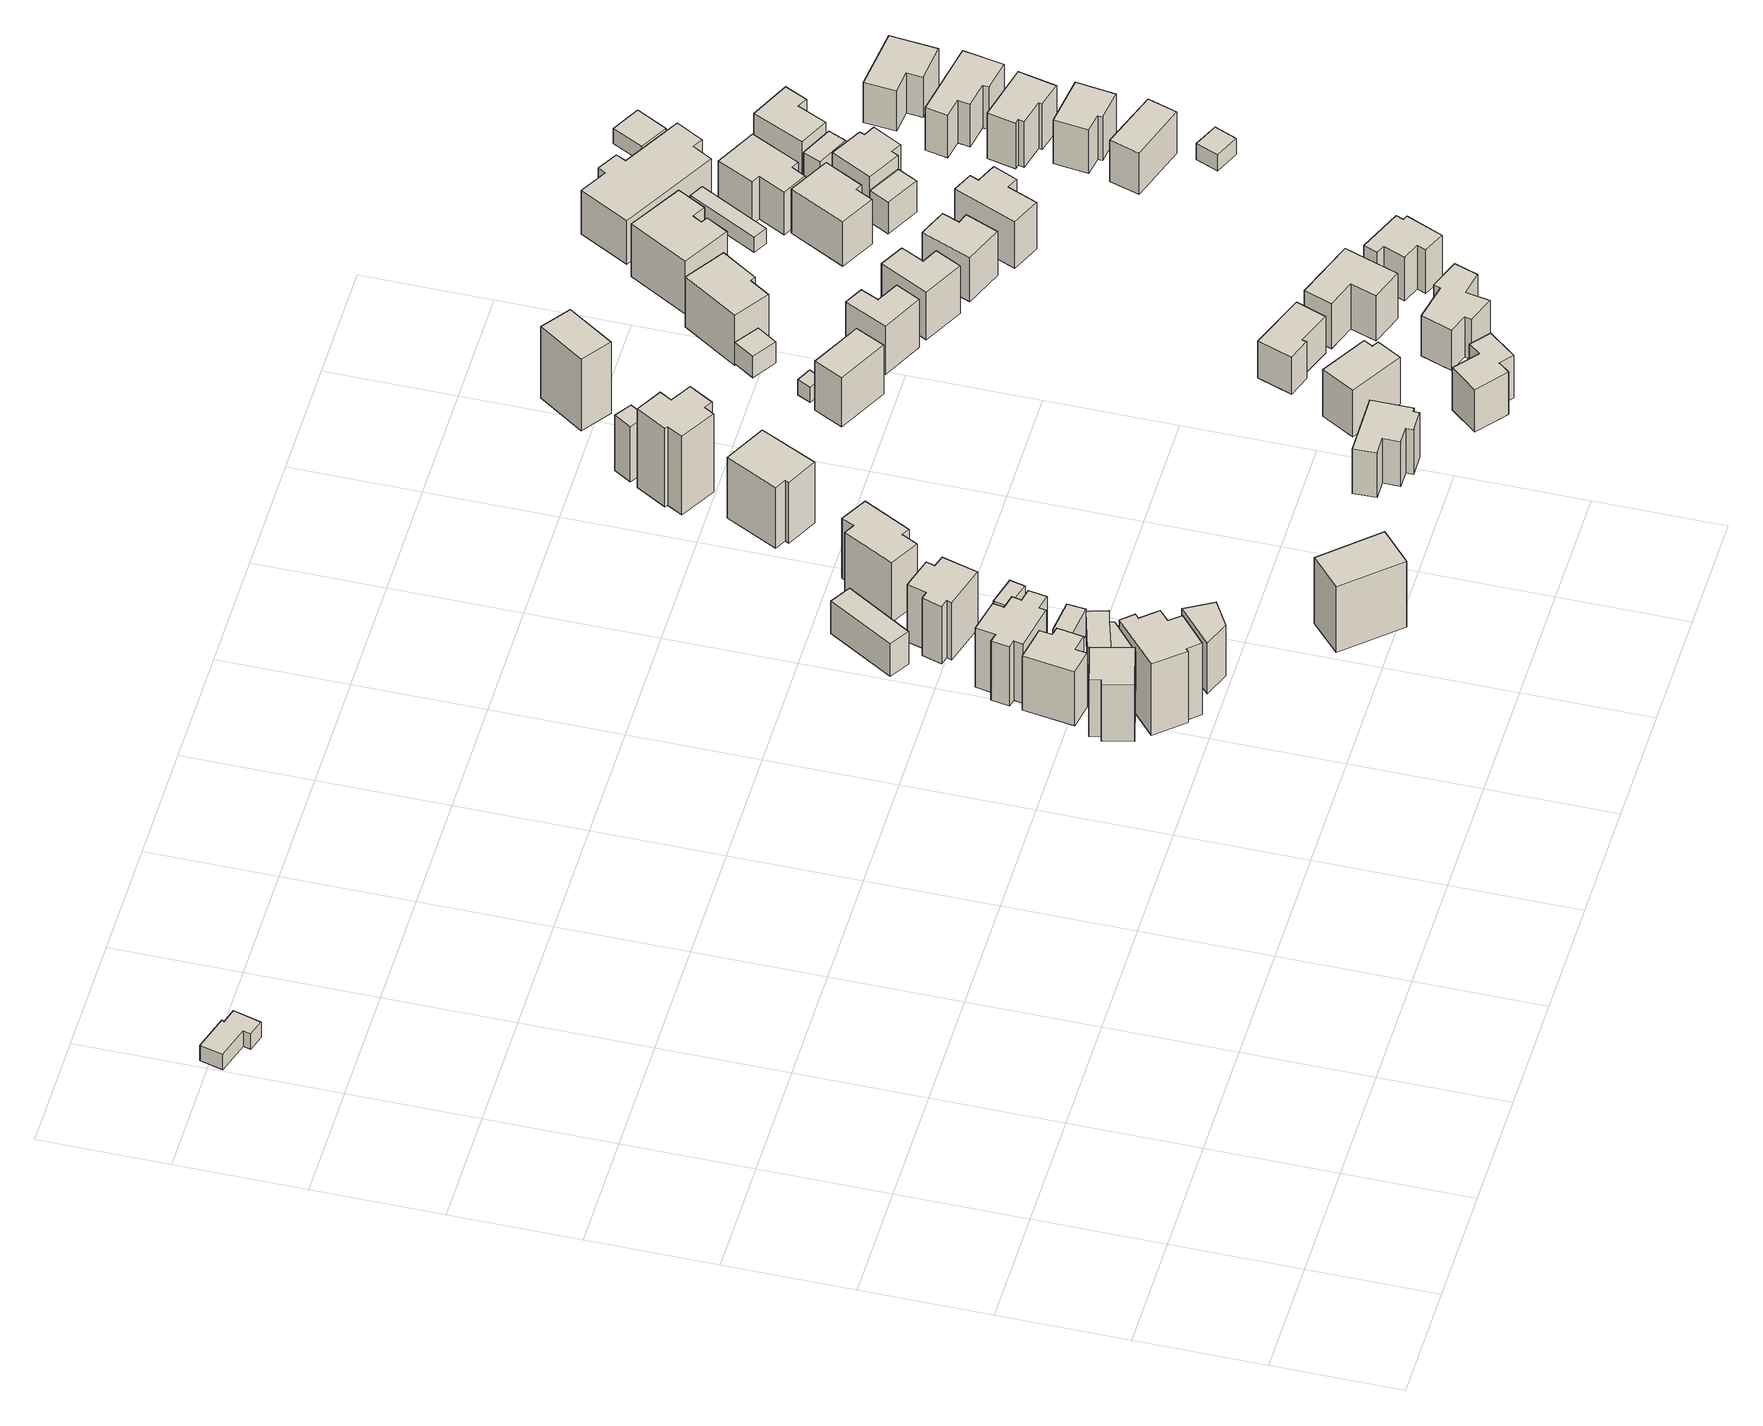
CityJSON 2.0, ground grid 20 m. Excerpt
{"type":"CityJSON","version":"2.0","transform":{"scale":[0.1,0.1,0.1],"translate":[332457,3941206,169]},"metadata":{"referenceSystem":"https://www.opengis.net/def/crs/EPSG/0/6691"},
"CityObjects":{
"building1":{"type":"Building","attributes":{"BuildingIDAttribute.prefecture":"14","BuildingIDAttribute.city":"14151","BuildingDetailAttribute.surveyYear":2015,"BuildingLandSlideRiskAttribute.description":"1","BuildingLandSlideRiskAttribute.areaType":"1"},"geometry":[{"type":"Solid","lod":"1","boundaries":[[[[0,1,2,3,4,5,6,7]],[[6,8,9,7]],[[5,10,8,6]],[[4,11,10,5]],[[3,12,11,4]],[[2,13,12,3]],[[1,14,13,2]],[[0,15,14,1]],[[7,9,15,0]],[[8,10,11,12,13,14,15,9]]]]}]},
"building2":{"type":"Building","attributes":{"usage":"411","measuredHeight":11.7,"storeysAboveGround":2,"BuildingIDAttribute.prefecture":"14","BuildingIDAttribute.city":"14151","BuildingDetailAttribute.totalFloorArea":60.72,"BuildingDetailAttribute.buildingFootprintArea":30.36,"BuildingDetailAttribute.buildingStructureType":"601","BuildingDetailAttribute.buildingStructureOrgType":"1","BuildingDetailAttribute.orgUsage":"10","BuildingDetailAttribute.surveyYear":2015,"BuildingLandSlideRiskAttribute.description":"1","BuildingLandSlideRiskAttribute.areaType":"1"},"geometry":[{"type":"Solid","lod":"1","boundaries":[[[[16,17,18,19,20,21]],[[20,22,23,21]],[[19,24,22,20]],[[18,25,24,19]],[[17,26,25,18]],[[16,27,26,17]],[[21,23,27,16]],[[22,24,25,26,27,23]]]]}]},
"building3":{"type":"Building","attributes":{"measuredHeight":11,"BuildingIDAttribute.prefecture":"14","BuildingIDAttribute.city":"14151","BuildingDetailAttribute.surveyYear":2015,"BuildingLandSlideRiskAttribute.description":"1","BuildingLandSlideRiskAttribute.areaType":"1"},"geometry":[{"type":"Solid","lod":"1","boundaries":[[[[28,29,30,31,32,33,34,35]],[[34,36,37,35]],[[33,38,36,34]],[[32,39,38,33]],[[31,40,39,32]],[[30,41,40,31]],[[29,42,41,30]],[[28,43,42,29]],[[35,37,43,28]],[[36,38,39,40,41,42,43,37]]]]}]},
"building4":{"type":"Building","attributes":{"measuredHeight":14.8,"BuildingIDAttribute.prefecture":"14","BuildingIDAttribute.city":"14151","BuildingDetailAttribute.surveyYear":2015,"BuildingLandSlideRiskAttribute.description":"1","BuildingLandSlideRiskAttribute.areaType":"1"},"geometry":[{"type":"Solid","lod":"1","boundaries":[[[[44,45,46,47,48,49,50,51,52,53]],[[52,54,55,53]],[[51,56,54,52]],[[50,57,56,51]],[[49,58,57,50]],[[48,59,58,49]],[[47,60,59,48]],[[46,61,60,47]],[[45,62,61,46]],[[44,63,62,45]],[[53,55,63,44]],[[54,56,57,58,59,60,61,62,63,55]]]]}]},
"building5":{"type":"Building","attributes":{"measuredHeight":7.9,"BuildingIDAttribute.prefecture":"14","BuildingIDAttribute.city":"14151","BuildingDetailAttribute.surveyYear":2015,"BuildingLandSlideRiskAttribute.description":"1","BuildingLandSlideRiskAttribute.areaType":"1"},"geometry":[{"type":"Solid","lod":"1","boundaries":[[[[64,65,66,67]],[[66,68,69,67]],[[65,70,68,66]],[[64,71,70,65]],[[67,69,71,64]],[[68,70,71,69]]]]}]},
"building6":{"type":"Building","attributes":{"usage":"411","measuredHeight":5.9,"storeysAboveGround":2,"BuildingIDAttribute.prefecture":"14","BuildingIDAttribute.city":"14151","BuildingDetailAttribute.totalFloorArea":80.52,"BuildingDetailAttribute.buildingFootprintArea":40.26,"BuildingDetailAttribute.buildingStructureType":"601","BuildingDetailAttribute.buildingStructureOrgType":"1","BuildingDetailAttribute.orgUsage":"10","BuildingDetailAttribute.surveyYear":2015,"BuildingLandSlideRiskAttribute.description":"1","BuildingLandSlideRiskAttribute.areaType":"1"},"geometry":[{"type":"Solid","lod":"1","boundaries":[[[[72,73,74,75,76,77,78]],[[77,79,80,78]],[[76,81,79,77]],[[75,82,81,76]],[[74,83,82,75]],[[73,84,83,74]],[[72,85,84,73]],[[78,80,85,72]],[[79,81,82,83,84,85,80]]]]}]},
"building7":{"type":"Building","attributes":{"measuredHeight":10.3,"BuildingIDAttribute.prefecture":"14","BuildingIDAttribute.city":"14151","BuildingDetailAttribute.surveyYear":2015,"BuildingLandSlideRiskAttribute.description":"1","BuildingLandSlideRiskAttribute.areaType":"1"},"geometry":[{"type":"Solid","lod":"1","boundaries":[[[[86,87,88,89]],[[88,90,91,89]],[[87,92,90,88]],[[86,93,92,87]],[[89,91,93,86]],[[90,92,93,91]]]]}]},
"building8":{"type":"Building","attributes":{"usage":"411","measuredHeight":13,"storeysAboveGround":2,"BuildingIDAttribute.prefecture":"14","BuildingIDAttribute.city":"14151","BuildingDetailAttribute.totalFloorArea":90.93,"BuildingDetailAttribute.buildingFootprintArea":45.46,"BuildingDetailAttribute.buildingStructureType":"601","BuildingDetailAttribute.buildingStructureOrgType":"1","BuildingDetailAttribute.orgUsage":"10","BuildingDetailAttribute.surveyYear":2015,"BuildingLandSlideRiskAttribute.description":"1","BuildingLandSlideRiskAttribute.areaType":"1"},"geometry":[{"type":"Solid","lod":"1","boundaries":[[[[94,95,96,97,98,99,100,101,102,103,104,105,106,107]],[[106,108,109,107]],[[105,110,108,106]],[[104,111,110,105]],[[103,112,111,104]],[[102,113,112,103]],[[101,114,113,102]],[[100,115,114,101]],[[99,116,115,100]],[[98,117,116,99]],[[97,118,117,98]],[[96,119,118,97]],[[95,120,119,96]],[[94,121,120,95]],[[107,109,121,94]],[[108,110,111,112,113,114,115,116,117,118,119,120,121,109]]]]}]},
"building9":{"type":"Building","attributes":{"measuredHeight":5.5,"BuildingIDAttribute.prefecture":"14","BuildingIDAttribute.city":"14151","BuildingDetailAttribute.surveyYear":2015},"geometry":[{"type":"Solid","lod":"1","boundaries":[[[[122,123,124,125]],[[124,126,127,125]],[[123,128,126,124]],[[122,129,128,123]],[[125,127,129,122]],[[126,128,129,127]]]]}]},
"building10":{"type":"Building","attributes":{"measuredHeight":8.1,"BuildingIDAttribute.prefecture":"14","BuildingIDAttribute.city":"14151","BuildingDetailAttribute.surveyYear":2015},"geometry":[{"type":"Solid","lod":"1","boundaries":[[[[130,131,132,133]],[[132,134,135,133]],[[131,136,134,132]],[[130,137,136,131]],[[133,135,137,130]],[[134,136,137,135]]]]}]},
"building11":{"type":"Building","attributes":{"measuredHeight":7.4,"BuildingIDAttribute.prefecture":"14","BuildingIDAttribute.city":"14151","BuildingDetailAttribute.surveyYear":2015,"BuildingLandSlideRiskAttribute.description":"1","BuildingLandSlideRiskAttribute.areaType":"1"},"geometry":[{"type":"Solid","lod":"1","boundaries":[[[[138,139,140,141]],[[140,142,143,141]],[[139,144,142,140]],[[138,145,144,139]],[[141,143,145,138]],[[142,144,145,143]]]]}]},
"building12":{"type":"Building","attributes":{"usage":"413","measuredHeight":13.9,"storeysAboveGround":2,"BuildingIDAttribute.prefecture":"14","BuildingIDAttribute.city":"14151","BuildingDetailAttribute.totalFloorArea":123.87,"BuildingDetailAttribute.buildingFootprintArea":61.93,"BuildingDetailAttribute.buildingStructureType":"601","BuildingDetailAttribute.buildingStructureOrgType":"1","BuildingDetailAttribute.orgUsage":"30","BuildingDetailAttribute.surveyYear":2015,"BuildingLandSlideRiskAttribute.description":"1","BuildingLandSlideRiskAttribute.areaType":"1"},"geometry":[{"type":"Solid","lod":"1","boundaries":[[[[146,147,148,149]],[[148,150,151,149]],[[147,152,150,148]],[[146,153,152,147]],[[149,151,153,146]],[[150,152,153,151]]]]}]},
"building13":{"type":"Building","attributes":{"usage":"411","measuredHeight":11.5,"storeysAboveGround":2,"BuildingIDAttribute.prefecture":"14","BuildingIDAttribute.city":"14151","BuildingDetailAttribute.totalFloorArea":93.15,"BuildingDetailAttribute.buildingFootprintArea":46.57,"BuildingDetailAttribute.buildingStructureType":"601","BuildingDetailAttribute.buildingStructureOrgType":"1","BuildingDetailAttribute.orgUsage":"10","BuildingDetailAttribute.surveyYear":2015,"BuildingLandSlideRiskAttribute.description":"1","BuildingLandSlideRiskAttribute.areaType":"1"},"geometry":[{"type":"Solid","lod":"1","boundaries":[[[[154,155,156,157,158,159,160,161,162,163]],[[162,164,165,163]],[[161,166,164,162]],[[160,167,166,161]],[[159,168,167,160]],[[158,169,168,159]],[[157,170,169,158]],[[156,171,170,157]],[[155,172,171,156]],[[154,173,172,155]],[[163,165,173,154]],[[164,166,167,168,169,170,171,172,173,165]]]]}]},
"building14":{"type":"Building","attributes":{"usage":"411","measuredHeight":12.5,"storeysAboveGround":2,"BuildingIDAttribute.prefecture":"14","BuildingIDAttribute.city":"14151","BuildingDetailAttribute.totalFloorArea":107.83,"BuildingDetailAttribute.buildingFootprintArea":53.91,"BuildingDetailAttribute.buildingStructureType":"601","BuildingDetailAttribute.buildingStructureOrgType":"1","BuildingDetailAttribute.orgUsage":"10","BuildingDetailAttribute.surveyYear":2015},"geometry":[{"type":"Solid","lod":"1","boundaries":[[[[174,175,176,177,178,179,180,181]],[[180,182,183,181]],[[179,184,182,180]],[[178,185,184,179]],[[177,186,185,178]],[[176,187,186,177]],[[175,188,187,176]],[[174,189,188,175]],[[181,183,189,174]],[[182,184,185,186,187,188,189,183]]]]}]},
"building15":{"type":"Building","attributes":{"usage":"413","measuredHeight":9.4,"storeysAboveGround":2,"BuildingIDAttribute.prefecture":"14","BuildingIDAttribute.city":"14151","BuildingDetailAttribute.totalFloorArea":62.92,"BuildingDetailAttribute.buildingFootprintArea":31.46,"BuildingDetailAttribute.buildingStructureType":"601","BuildingDetailAttribute.buildingStructureOrgType":"1","BuildingDetailAttribute.orgUsage":"30","BuildingDetailAttribute.surveyYear":2015,"BuildingLandSlideRiskAttribute.description":"1","BuildingLandSlideRiskAttribute.areaType":"1"},"geometry":[{"type":"Solid","lod":"1","boundaries":[[[[190,191,192,193,194,195,196,197,198,199]],[[198,200,201,199]],[[197,202,200,198]],[[196,203,202,197]],[[195,204,203,196]],[[194,205,204,195]],[[193,206,205,194]],[[192,207,206,193]],[[191,208,207,192]],[[190,209,208,191]],[[199,201,209,190]],[[200,202,203,204,205,206,207,208,209,201]]]]}]},
"building16":{"type":"Building","attributes":{"usage":"411","measuredHeight":12.9,"storeysAboveGround":2,"BuildingIDAttribute.prefecture":"14","BuildingIDAttribute.city":"14151","BuildingDetailAttribute.totalFloorArea":119.03,"BuildingDetailAttribute.buildingFootprintArea":59.51,"BuildingDetailAttribute.buildingStructureType":"601","BuildingDetailAttribute.buildingStructureOrgType":"1","BuildingDetailAttribute.orgUsage":"10","BuildingDetailAttribute.surveyYear":2015,"BuildingLandSlideRiskAttribute.description":"1","BuildingLandSlideRiskAttribute.areaType":"1"},"geometry":[{"type":"Solid","lod":"1","boundaries":[[[[210,211,212,213,214,215]],[[214,216,217,215]],[[213,218,216,214]],[[212,219,218,213]],[[211,220,219,212]],[[210,221,220,211]],[[215,217,221,210]],[[216,218,219,220,221,217]]]]}]},
"building17":{"type":"Building","attributes":{"usage":"411","measuredHeight":10,"storeysAboveGround":2,"BuildingIDAttribute.prefecture":"14","BuildingIDAttribute.city":"14151","BuildingDetailAttribute.totalFloorArea":68.79,"BuildingDetailAttribute.buildingFootprintArea":34.39,"BuildingDetailAttribute.buildingStructureType":"601","BuildingDetailAttribute.buildingStructureOrgType":"1","BuildingDetailAttribute.orgUsage":"10","BuildingDetailAttribute.surveyYear":2015},"geometry":[{"type":"Solid","lod":"1","boundaries":[[[[222,223,224,225,226,227]],[[226,228,229,227]],[[225,230,228,226]],[[224,231,230,225]],[[223,232,231,224]],[[222,233,232,223]],[[227,229,233,222]],[[228,230,231,232,233,229]]]]}]},
"building18":{"type":"Building","attributes":{"usage":"411","measuredHeight":16.3,"storeysAboveGround":2,"BuildingIDAttribute.prefecture":"14","BuildingIDAttribute.city":"14151","BuildingDetailAttribute.totalFloorArea":96.22,"BuildingDetailAttribute.buildingFootprintArea":48.11,"BuildingDetailAttribute.buildingStructureType":"601","BuildingDetailAttribute.buildingStructureOrgType":"1","BuildingDetailAttribute.orgUsage":"10","BuildingDetailAttribute.surveyYear":2015,"BuildingLandSlideRiskAttribute.description":"1","BuildingLandSlideRiskAttribute.areaType":"1"},"geometry":[{"type":"Solid","lod":"1","boundaries":[[[[234,235,236,237,238,239,240,241,242,243]],[[242,244,245,243]],[[241,246,244,242]],[[240,247,246,241]],[[239,248,247,240]],[[238,249,248,239]],[[237,250,249,238]],[[236,251,250,237]],[[235,252,251,236]],[[234,253,252,235]],[[243,245,253,234]],[[244,246,247,248,249,250,251,252,253,245]]]]}]},
"building19":{"type":"Building","attributes":{"usage":"411","measuredHeight":8.8,"storeysAboveGround":2,"BuildingIDAttribute.prefecture":"14","BuildingIDAttribute.city":"14151","BuildingDetailAttribute.totalFloorArea":81.49,"BuildingDetailAttribute.buildingFootprintArea":40.74,"BuildingDetailAttribute.buildingStructureType":"601","BuildingDetailAttribute.buildingStructureOrgType":"1","BuildingDetailAttribute.orgUsage":"10","BuildingDetailAttribute.surveyYear":2015,"BuildingLandSlideRiskAttribute.description":"1","BuildingLandSlideRiskAttribute.areaType":"1"},"geometry":[{"type":"Solid","lod":"1","boundaries":[[[[254,255,256,257,258,259,260,261]],[[260,262,263,261]],[[259,264,262,260]],[[258,265,264,259]],[[257,266,265,258]],[[256,267,266,257]],[[255,268,267,256]],[[254,269,268,255]],[[261,263,269,254]],[[262,264,265,266,267,268,269,263]]]]}]},
"building20":{"type":"Building","attributes":{"measuredHeight":11.2,"BuildingIDAttribute.prefecture":"14","BuildingIDAttribute.city":"14151","BuildingDetailAttribute.surveyYear":2015,"BuildingLandSlideRiskAttribute.description":"1","BuildingLandSlideRiskAttribute.areaType":"1"},"geometry":[{"type":"Solid","lod":"1","boundaries":[[[[270,271,272,273]],[[272,274,275,273]],[[271,276,274,272]],[[270,277,276,271]],[[273,275,277,270]],[[274,276,277,275]]]]}]},
"building21":{"type":"Building","attributes":{"usage":"411","measuredHeight":7.8,"storeysAboveGround":2,"BuildingIDAttribute.prefecture":"14","BuildingIDAttribute.city":"14151","BuildingDetailAttribute.totalFloorArea":83.28,"BuildingDetailAttribute.buildingFootprintArea":41.64,"BuildingDetailAttribute.buildingStructureType":"601","BuildingDetailAttribute.buildingStructureOrgType":"1","BuildingDetailAttribute.orgUsage":"10","BuildingDetailAttribute.surveyYear":2015},"geometry":[{"type":"Solid","lod":"1","boundaries":[[[[278,279,280,281,282,283]],[[282,284,285,283]],[[281,286,284,282]],[[280,287,286,281]],[[279,288,287,280]],[[278,289,288,279]],[[283,285,289,278]],[[284,286,287,288,289,285]]]]}]},
"building22":{"type":"Building","attributes":{"usage":"411","measuredHeight":10.3,"storeysAboveGround":2,"BuildingIDAttribute.prefecture":"14","BuildingIDAttribute.city":"14151","BuildingDetailAttribute.totalFloorArea":74.36,"BuildingDetailAttribute.buildingFootprintArea":37.18,"BuildingDetailAttribute.buildingStructureType":"601","BuildingDetailAttribute.buildingStructureOrgType":"1","BuildingDetailAttribute.orgUsage":"10","BuildingDetailAttribute.surveyYear":2015},"geometry":[{"type":"Solid","lod":"1","boundaries":[[[[290,291,292,293]],[[292,294,295,293]],[[291,296,294,292]],[[290,297,296,291]],[[293,295,297,290]],[[294,296,297,295]]]]}]},
"building23":{"type":"Building","attributes":{"BuildingIDAttribute.prefecture":"14","BuildingIDAttribute.city":"14151","BuildingDetailAttribute.surveyYear":2015},"geometry":[{"type":"Solid","lod":"1","boundaries":[[[[298,299,300,301]],[[300,302,303,301]],[[299,304,302,300]],[[298,305,304,299]],[[301,303,305,298]],[[302,304,305,303]]]]}]},
"building24":{"type":"Building","attributes":{"usage":"411","measuredHeight":8.7,"storeysAboveGround":2,"BuildingIDAttribute.prefecture":"14","BuildingIDAttribute.city":"14151","BuildingDetailAttribute.totalFloorArea":108.51,"BuildingDetailAttribute.buildingFootprintArea":54.26,"BuildingDetailAttribute.buildingStructureType":"601","BuildingDetailAttribute.buildingStructureOrgType":"1","BuildingDetailAttribute.orgUsage":"10","BuildingDetailAttribute.surveyYear":2015},"geometry":[{"type":"Solid","lod":"1","boundaries":[[[[306,307,308,309,310,311,312,313,314,315]],[[314,316,317,315]],[[313,318,316,314]],[[312,319,318,313]],[[311,320,319,312]],[[310,321,320,311]],[[309,322,321,310]],[[308,323,322,309]],[[307,324,323,308]],[[306,325,324,307]],[[315,317,325,306]],[[316,318,319,320,321,322,323,324,325,317]]]]}]},
"building25":{"type":"Building","attributes":{"usage":"411","measuredHeight":9.4,"storeysAboveGround":2,"BuildingIDAttribute.prefecture":"14","BuildingIDAttribute.city":"14151","BuildingDetailAttribute.totalFloorArea":119.09,"BuildingDetailAttribute.buildingFootprintArea":59.55,"BuildingDetailAttribute.buildingStructureType":"601","BuildingDetailAttribute.buildingStructureOrgType":"1","BuildingDetailAttribute.orgUsage":"10","BuildingDetailAttribute.surveyYear":2015},"geometry":[{"type":"Solid","lod":"1","boundaries":[[[[326,327,328,329,330,331]],[[330,332,333,331]],[[329,334,332,330]],[[328,335,334,329]],[[327,336,335,328]],[[326,337,336,327]],[[331,333,337,326]],[[332,334,335,336,337,333]]]]}]},
"building26":{"type":"Building","attributes":{"usage":"411","measuredHeight":9.9,"storeysAboveGround":2,"BuildingIDAttribute.prefecture":"14","BuildingIDAttribute.city":"14151","BuildingDetailAttribute.totalFloorArea":68.63,"BuildingDetailAttribute.buildingFootprintArea":34.31,"BuildingDetailAttribute.buildingStructureType":"601","BuildingDetailAttribute.buildingStructureOrgType":"1","BuildingDetailAttribute.orgUsage":"10","BuildingDetailAttribute.surveyYear":2015},"geometry":[{"type":"Solid","lod":"1","boundaries":[[[[338,339,340,341,342,343]],[[342,344,345,343]],[[341,346,344,342]],[[340,347,346,341]],[[339,348,347,340]],[[338,349,348,339]],[[343,345,349,338]],[[344,346,347,348,349,345]]]]}]},
"building27":{"type":"Building","attributes":{"measuredHeight":8.8,"BuildingIDAttribute.prefecture":"14","BuildingIDAttribute.city":"14151","BuildingDetailAttribute.surveyYear":2015},"geometry":[{"type":"Solid","lod":"1","boundaries":[[[[350,351,352,353]],[[352,354,355,353]],[[351,356,354,352]],[[350,357,356,351]],[[353,355,357,350]],[[354,356,357,355]]]]}]},
"building28":{"type":"Building","attributes":{"usage":"411","measuredHeight":14.7,"storeysAboveGround":2,"BuildingIDAttribute.prefecture":"14","BuildingIDAttribute.city":"14151","BuildingDetailAttribute.totalFloorArea":78.57,"BuildingDetailAttribute.buildingFootprintArea":39.28,"BuildingDetailAttribute.buildingStructureType":"601","BuildingDetailAttribute.buildingStructureOrgType":"1","BuildingDetailAttribute.orgUsage":"10","BuildingDetailAttribute.surveyYear":2015,"BuildingLandSlideRiskAttribute.description":"1","BuildingLandSlideRiskAttribute.areaType":"1"},"geometry":[{"type":"Solid","lod":"1","boundaries":[[[[358,359,360,361]],[[360,362,363,361]],[[359,364,362,360]],[[358,365,364,359]],[[361,363,365,358]],[[362,364,365,363]]]]}]},
"building29":{"type":"Building","attributes":{"usage":"411","measuredHeight":9.8,"storeysAboveGround":2,"BuildingIDAttribute.prefecture":"14","BuildingIDAttribute.city":"14151","BuildingDetailAttribute.totalFloorArea":82.46,"BuildingDetailAttribute.buildingFootprintArea":41.23,"BuildingDetailAttribute.buildingStructureType":"601","BuildingDetailAttribute.buildingStructureOrgType":"1","BuildingDetailAttribute.orgUsage":"10","BuildingDetailAttribute.surveyYear":2015},"geometry":[{"type":"Solid","lod":"1","boundaries":[[[[366,367,368,369,370,371]],[[370,372,373,371]],[[369,374,372,370]],[[368,375,374,369]],[[367,376,375,368]],[[366,377,376,367]],[[371,373,377,366]],[[372,374,375,376,377,373]]]]}]},
"building30":{"type":"Building","attributes":{"usage":"411","measuredHeight":9.3,"storeysAboveGround":2,"BuildingIDAttribute.prefecture":"14","BuildingIDAttribute.city":"14151","BuildingDetailAttribute.totalFloorArea":81.74,"BuildingDetailAttribute.buildingFootprintArea":40.87,"BuildingDetailAttribute.buildingStructureType":"601","BuildingDetailAttribute.buildingStructureOrgType":"1","BuildingDetailAttribute.orgUsage":"10","BuildingDetailAttribute.surveyYear":2015},"geometry":[{"type":"Solid","lod":"1","boundaries":[[[[378,379,380,381,382,383,384,385,386,387]],[[386,388,389,387]],[[385,390,388,386]],[[384,391,390,385]],[[383,392,391,384]],[[382,393,392,383]],[[381,394,393,382]],[[380,395,394,381]],[[379,396,395,380]],[[378,397,396,379]],[[387,389,397,378]],[[388,390,391,392,393,394,395,396,397,389]]]]}]},
"building31":{"type":"Building","attributes":{"usage":"411","measuredHeight":10.6,"storeysAboveGround":2,"BuildingIDAttribute.prefecture":"14","BuildingIDAttribute.city":"14151","BuildingDetailAttribute.totalFloorArea":83.86,"BuildingDetailAttribute.buildingFootprintArea":41.93,"BuildingDetailAttribute.buildingStructureType":"601","BuildingDetailAttribute.buildingStructureOrgType":"1","BuildingDetailAttribute.orgUsage":"10","BuildingDetailAttribute.surveyYear":2015},"geometry":[{"type":"Solid","lod":"1","boundaries":[[[[398,399,400,401,402,403]],[[402,404,405,403]],[[401,406,404,402]],[[400,407,406,401]],[[399,408,407,400]],[[398,409,408,399]],[[403,405,409,398]],[[404,406,407,408,409,405]]]]}]},
"building32":{"type":"Building","attributes":{"usage":"411","measuredHeight":9.2,"storeysAboveGround":2,"BuildingIDAttribute.prefecture":"14","BuildingIDAttribute.city":"14151","BuildingDetailAttribute.totalFloorArea":83.23,"BuildingDetailAttribute.buildingFootprintArea":41.61,"BuildingDetailAttribute.buildingStructureType":"601","BuildingDetailAttribute.buildingStructureOrgType":"1","BuildingDetailAttribute.orgUsage":"10","BuildingDetailAttribute.surveyYear":2015},"geometry":[{"type":"Solid","lod":"1","boundaries":[[[[410,411,412,413,414,415]],[[414,416,417,415]],[[413,418,416,414]],[[412,419,418,413]],[[411,420,419,412]],[[410,421,420,411]],[[415,417,421,410]],[[416,418,419,420,421,417]]]]}]},
"building33":{"type":"Building","attributes":{"usage":"411","measuredHeight":11.3,"storeysAboveGround":2,"BuildingIDAttribute.prefecture":"14","BuildingIDAttribute.city":"14151","BuildingDetailAttribute.totalFloorArea":119.96,"BuildingDetailAttribute.buildingFootprintArea":59.98,"BuildingDetailAttribute.buildingStructureType":"601","BuildingDetailAttribute.buildingStructureOrgType":"1","BuildingDetailAttribute.orgUsage":"10","BuildingDetailAttribute.surveyYear":2015},"geometry":[{"type":"Solid","lod":"1","boundaries":[[[[422,423,424,425,426,427,428,429]],[[428,430,431,429]],[[427,432,430,428]],[[426,433,432,427]],[[425,434,433,426]],[[424,435,434,425]],[[423,436,435,424]],[[422,437,436,423]],[[429,431,437,422]],[[430,432,433,434,435,436,437,431]]]]}]},
"building34":{"type":"Building","attributes":{"usage":"411","measuredHeight":10,"storeysAboveGround":2,"BuildingIDAttribute.prefecture":"14","BuildingIDAttribute.city":"14151","BuildingDetailAttribute.totalFloorArea":98.3,"BuildingDetailAttribute.buildingFootprintArea":49.15,"BuildingDetailAttribute.buildingStructureType":"601","BuildingDetailAttribute.buildingStructureOrgType":"1","BuildingDetailAttribute.orgUsage":"10","BuildingDetailAttribute.surveyYear":2015},"geometry":[{"type":"Solid","lod":"1","boundaries":[[[[438,439,440,441,442,443,444,445]],[[444,446,447,445]],[[443,448,446,444]],[[442,449,448,443]],[[441,450,449,442]],[[440,451,450,441]],[[439,452,451,440]],[[438,453,452,439]],[[445,447,453,438]],[[446,448,449,450,451,452,453,447]]]]}]},
"building35":{"type":"Building","attributes":{"usage":"411","measuredHeight":10.2,"storeysAboveGround":2,"BuildingIDAttribute.prefecture":"14","BuildingIDAttribute.city":"14151","BuildingDetailAttribute.totalFloorArea":79.68,"BuildingDetailAttribute.buildingFootprintArea":39.84,"BuildingDetailAttribute.buildingStructureType":"601","BuildingDetailAttribute.buildingStructureOrgType":"1","BuildingDetailAttribute.orgUsage":"10","BuildingDetailAttribute.surveyYear":2015},"geometry":[{"type":"Solid","lod":"1","boundaries":[[[[454,455,456,457,458,459]],[[458,460,461,459]],[[457,462,460,458]],[[456,463,462,457]],[[455,464,463,456]],[[454,465,464,455]],[[459,461,465,454]],[[460,462,463,464,465,461]]]]}]},
"building36":{"type":"Building","attributes":{"measuredHeight":8.8,"BuildingIDAttribute.prefecture":"14","BuildingIDAttribute.city":"14151","BuildingDetailAttribute.surveyYear":2015},"geometry":[{"type":"Solid","lod":"1","boundaries":[[[[466,467,468,469]],[[468,470,471,469]],[[467,472,470,468]],[[466,473,472,467]],[[469,471,473,466]],[[470,472,473,471]]]]}]},
"building37":{"type":"Building","attributes":{"BuildingIDAttribute.prefecture":"14","BuildingIDAttribute.city":"14151","BuildingDetailAttribute.surveyYear":2015},"geometry":[{"type":"Solid","lod":"1","boundaries":[[[[474,475,476,477]],[[476,478,479,477]],[[475,480,478,476]],[[474,481,480,475]],[[477,479,481,474]],[[478,480,481,479]]]]}]},
"building38":{"type":"Building","attributes":{"usage":"411","measuredHeight":9.6,"storeysAboveGround":2,"BuildingIDAttribute.prefecture":"14","BuildingIDAttribute.city":"14151","BuildingDetailAttribute.totalFloorArea":86.13,"BuildingDetailAttribute.buildingFootprintArea":43.06,"BuildingDetailAttribute.buildingStructureType":"601","BuildingDetailAttribute.buildingStructureOrgType":"1","BuildingDetailAttribute.orgUsage":"10","BuildingDetailAttribute.surveyYear":2015},"geometry":[{"type":"Solid","lod":"1","boundaries":[[[[482,483,484,485,486,487,466,469]],[[466,488,489,469]],[[487,490,488,466]],[[486,491,490,487]],[[485,492,491,486]],[[484,493,492,485]],[[483,494,493,484]],[[482,495,494,483]],[[469,489,495,482]],[[488,490,491,492,493,494,495,489]]]]}]},
"building39":{"type":"Building","attributes":{"usage":"411","measuredHeight":9.3,"storeysAboveGround":2,"BuildingIDAttribute.prefecture":"14","BuildingIDAttribute.city":"14151","BuildingDetailAttribute.totalFloorArea":91.56,"BuildingDetailAttribute.buildingFootprintArea":45.78,"BuildingDetailAttribute.buildingStructureType":"601","BuildingDetailAttribute.buildingStructureOrgType":"1","BuildingDetailAttribute.orgUsage":"10","BuildingDetailAttribute.surveyYear":2015},"geometry":[{"type":"Solid","lod":"1","boundaries":[[[[496,497,498,499,500,501,502,503]],[[502,504,505,503]],[[501,506,504,502]],[[500,507,506,501]],[[499,508,507,500]],[[498,509,508,499]],[[497,510,509,498]],[[496,511,510,497]],[[503,505,511,496]],[[504,506,507,508,509,510,511,505]]]]}]},
"building40":{"type":"Building","attributes":{"usage":"411","measuredHeight":8.6,"storeysAboveGround":2,"BuildingIDAttribute.prefecture":"14","BuildingIDAttribute.city":"14151","BuildingDetailAttribute.totalFloorArea":79.61,"BuildingDetailAttribute.buildingFootprintArea":39.81,"BuildingDetailAttribute.buildingStructureType":"601","BuildingDetailAttribute.buildingStructureOrgType":"1","BuildingDetailAttribute.orgUsage":"10","BuildingDetailAttribute.surveyYear":2015},"geometry":[{"type":"Solid","lod":"1","boundaries":[[[[512,513,514,515]],[[514,516,517,515]],[[513,518,516,514]],[[512,519,518,513]],[[515,517,519,512]],[[516,518,519,517]]]]}]},
"building41":{"type":"Building","attributes":{"measuredHeight":3.4,"BuildingIDAttribute.prefecture":"14","BuildingIDAttribute.city":"14151","BuildingDetailAttribute.surveyYear":2015},"geometry":[{"type":"Solid","lod":"1","boundaries":[[[[520,521,522,523]],[[522,524,525,523]],[[521,526,524,522]],[[520,527,526,521]],[[523,525,527,520]],[[524,526,527,525]]]]}]},
"building42":{"type":"Building","attributes":{"usage":"411","measuredHeight":11.4,"storeysAboveGround":2,"BuildingIDAttribute.prefecture":"14","BuildingIDAttribute.city":"14151","BuildingDetailAttribute.totalFloorArea":270,"BuildingDetailAttribute.buildingFootprintArea":135,"BuildingDetailAttribute.buildingStructureType":"601","BuildingDetailAttribute.buildingStructureOrgType":"1","BuildingDetailAttribute.orgUsage":"10","BuildingDetailAttribute.surveyYear":2015},"geometry":[{"type":"Solid","lod":"1","boundaries":[[[[528,529,530,531,532,533,534,535,536,537]],[[536,538,539,537]],[[535,540,538,536]],[[534,541,540,535]],[[533,542,541,534]],[[532,543,542,533]],[[531,544,543,532]],[[530,545,544,531]],[[529,546,545,530]],[[528,547,546,529]],[[537,539,547,528]],[[538,540,541,542,543,544,545,546,547,539]]]]}]},
"building43":{"type":"Building","attributes":{"measuredHeight":7.8,"BuildingIDAttribute.prefecture":"14","BuildingIDAttribute.city":"14151","BuildingDetailAttribute.surveyYear":2015},"geometry":[{"type":"Solid","lod":"1","boundaries":[[[[548,549,550,551]],[[550,552,553,551]],[[549,554,552,550]],[[548,555,554,549]],[[551,553,555,548]],[[552,554,555,553]]]]}]},
"building44":{"type":"Building","attributes":{"usage":"411","measuredHeight":9.2,"storeysAboveGround":2,"BuildingIDAttribute.prefecture":"14","BuildingIDAttribute.city":"14151","BuildingDetailAttribute.totalFloorArea":80.85,"BuildingDetailAttribute.buildingFootprintArea":40.42,"BuildingDetailAttribute.buildingStructureType":"601","BuildingDetailAttribute.buildingStructureOrgType":"1","BuildingDetailAttribute.orgUsage":"10","BuildingDetailAttribute.surveyYear":2015},"geometry":[{"type":"Solid","lod":"1","boundaries":[[[[556,557,558,559,560,561]],[[560,562,563,561]],[[559,564,562,560]],[[558,565,564,559]],[[557,566,565,558]],[[556,567,566,557]],[[561,563,567,556]],[[562,564,565,566,567,563]]]]}]},
"building45":{"type":"Building","attributes":{"usage":"411","measuredHeight":9.8,"storeysAboveGround":2,"BuildingIDAttribute.prefecture":"14","BuildingIDAttribute.city":"14151","BuildingDetailAttribute.totalFloorArea":87.79,"BuildingDetailAttribute.buildingFootprintArea":43.9,"BuildingDetailAttribute.buildingStructureType":"601","BuildingDetailAttribute.buildingStructureOrgType":"1","BuildingDetailAttribute.orgUsage":"10","BuildingDetailAttribute.surveyYear":2015},"geometry":[{"type":"Solid","lod":"1","boundaries":[[[[568,569,570,571,572,573,574,575]],[[574,576,577,575]],[[573,578,576,574]],[[572,579,578,573]],[[571,580,579,572]],[[570,581,580,571]],[[569,582,581,570]],[[568,583,582,569]],[[575,577,583,568]],[[576,578,579,580,581,582,583,577]]]]}]},
"building46":{"type":"Building","attributes":{"usage":"411","measuredHeight":9.7,"storeysAboveGround":2,"BuildingIDAttribute.prefecture":"14","BuildingIDAttribute.city":"14151","BuildingDetailAttribute.totalFloorArea":87.62,"BuildingDetailAttribute.buildingFootprintArea":43.81,"BuildingDetailAttribute.buildingStructureType":"601","BuildingDetailAttribute.buildingStructureOrgType":"1","BuildingDetailAttribute.orgUsage":"10","BuildingDetailAttribute.surveyYear":2015},"geometry":[{"type":"Solid","lod":"1","boundaries":[[[[584,585,586,587,588,589]],[[588,590,591,589]],[[587,592,590,588]],[[586,593,592,587]],[[585,594,593,586]],[[584,595,594,585]],[[589,591,595,584]],[[590,592,593,594,595,591]]]]}]},
"building47":{"type":"Building","attributes":{"usage":"411","measuredHeight":9.3,"storeysAboveGround":2,"BuildingIDAttribute.prefecture":"14","BuildingIDAttribute.city":"14151","BuildingDetailAttribute.totalFloorArea":111.51,"BuildingDetailAttribute.buildingFootprintArea":55.76,"BuildingDetailAttribute.buildingStructureType":"601","BuildingDetailAttribute.buildingStructureOrgType":"1","BuildingDetailAttribute.orgUsage":"10","BuildingDetailAttribute.surveyYear":2015},"geometry":[{"type":"Solid","lod":"1","boundaries":[[[[596,597,598,599,600,601,602,603]],[[602,604,605,603]],[[601,606,604,602]],[[600,607,606,601]],[[599,608,607,600]],[[598,609,608,599]],[[597,610,609,598]],[[596,611,610,597]],[[603,605,611,596]],[[604,606,607,608,609,610,611,605]]]]}]},
"building48":{"type":"Building","attributes":{"BuildingIDAttribute.prefecture":"14","BuildingIDAttribute.city":"14151","BuildingDetailAttribute.surveyYear":2015},"geometry":[{"type":"Solid","lod":"1","boundaries":[[[[612,613,614,615]],[[614,616,617,615]],[[613,618,616,614]],[[612,619,618,613]],[[615,617,619,612]],[[616,618,619,617]]]]}]},
"building49":{"type":"Building","attributes":{"usage":"411","measuredHeight":8.9,"storeysAboveGround":2,"BuildingIDAttribute.prefecture":"14","BuildingIDAttribute.city":"14151","BuildingDetailAttribute.totalFloorArea":109.58,"BuildingDetailAttribute.buildingFootprintArea":54.79,"BuildingDetailAttribute.buildingStructureType":"601","BuildingDetailAttribute.buildingStructureOrgType":"1","BuildingDetailAttribute.orgUsage":"10","BuildingDetailAttribute.surveyYear":2015},"geometry":[{"type":"Solid","lod":"1","boundaries":[[[[620,621,622,623,624,625]],[[624,626,627,625]],[[623,628,626,624]],[[622,629,628,623]],[[621,630,629,622]],[[620,631,630,621]],[[625,627,631,620]],[[626,628,629,630,631,627]]]]}]}
},
"vertices":[
[81,1543,9],[54,1551,9],[57,1563,9],[4,1579,9],[14,1615,9],[71,1598,9],[69,1594,9],[94,1587,9],[69,1594,39],[94,1587,39],[71,1598,39],[14,1615,39],[4,1579,39],[57,1563,39],[54,1551,39],[81,1543,39],
[541,388,518],[468,370,518],[457,416,518],[465,418,518],[461,435,518],[525,451,518],[461,435,630],[525,451,630],[465,418,630],[457,416,630],[468,370,630],[541,388,630],
[483,538,524],[539,528,524],[536,508,524],[550,505,524],[543,464,524],[515,469,524],[512,451,524],[471,458,524],[512,451,631],[471,458,631],[515,469,631],[543,464,631],[550,505,631],[536,508,631],[539,528,631],[483,538,631],
[593,425,485],[610,406,485],[603,400,485],[626,374,485],[609,359,485],[624,341,485],[577,300,485],[560,319,485],[556,315,485],[518,359,485],[556,315,626],[518,359,626],[560,319,626],[577,300,626],[624,341,626],[609,359,626],[626,374,626],[603,400,626],[610,406,626],[593,425,626],
[595,440,539],[597,433,539],[546,389,539],[536,422,539],[546,389,616],[536,422,616],[597,433,616],[595,440,616],
[607,477,560],[616,446,560],[595,440,560],[536,422,560],[531,441,560],[539,443,560],[535,456,560],[539,443,617],[535,456,617],[531,441,617],[536,422,617],[595,440,617],[616,446,617],[607,477,617],
[638,346,525],[663,302,525],[621,277,525],[579,293,525],[621,277,625],[579,293,625],[663,302,625],[638,346,625],
[501,541,519],[504,556,519],[491,558,519],[496,587,519],[510,584,519],[516,615,519],[570,604,519],[567,586,519],[590,581,519],[587,566,519],[608,562,519],[603,533,519],[578,538,519],[576,527,519],[578,538,636],[576,527,636],[603,533,636],[608,562,636],[587,566,636],[590,581,636],[567,586,636],[570,604,636],[516,615,636],[510,584,636],[496,587,636],[491,558,636],[504,556,636],[501,541,636],
[562,514,564],[617,508,564],[614,479,564],[559,485,564],[614,479,614],[559,485,614],[617,508,614],[562,514,614],
[592,587,533],[598,610,533],[644,598,533],[638,574,533],[644,598,613],[638,574,613],[598,610,613],[592,587,613],
[578,842,510],[610,823,510],[546,720,510],[515,739,510],[546,720,574],[515,739,574],[610,823,574],[578,842,574],
[705,138,526],[754,183,526],[830,100,526],[780,55,526],[830,100,656],[780,55,656],[754,183,656],[705,138,656],
[560,661,519],[563,669,519],[549,673,519],[559,704,519],[571,701,519],[580,731,519],[631,717,519],[627,703,519],[646,697,519],[630,641,519],[646,697,632],[630,641,632],[627,703,632],[631,717,632],[580,731,632],[571,701,632],[559,704,632],[549,673,632],[563,669,632],[560,661,632],
[648,840,526],[664,831,526],[674,851,526],[716,828,526],[676,753,526],[664,760,526],[651,735,526],[605,760,526],[651,735,644],[605,760,644],[664,760,644],[676,753,644],[716,828,644],[674,851,644],[664,831,644],[648,840,644],
[1061,182,589],[1061,117,589],[1054,117,589],[1054,107,589],[1018,107,589],[1018,118,589],[990,118,589],[990,145,589],[960,145,589],[959,181,589],[960,145,677],[959,181,677],[990,145,677],[990,118,677],[1018,118,677],[1018,107,677],[1054,107,677],[1054,117,677],[1061,117,677],[1061,182,677],
[775,917,523],[725,942,523],[729,948,523],[711,957,523],[753,1039,523],[819,1005,523],[753,1039,643],[819,1005,643],[711,957,643],[729,948,643],[725,942,643],[775,917,643],
[1054,205,604],[1084,257,604],[1156,215,604],[1148,201,604],[1158,195,604],[1136,157,604],[1158,195,696],[1136,157,696],[1148,201,696],[1156,215,696],[1084,257,696],[1054,205,696],
[786,1114,479],[800,1138,479],[796,1141,479],[824,1189,479],[865,1166,479],[854,1147,479],[887,1128,479],[864,1090,479],[851,1097,479],[842,1082,479],[851,1097,634],[842,1082,634],[864,1090,634],[887,1128,634],[854,1147,634],[865,1166,634],[824,1189,634],[796,1141,634],[800,1138,634],[786,1114,634],
[1119,44,592],[1154,86,592],[1191,56,592],[1206,75,592],[1235,51,592],[1200,8,592],[1180,24,592],[1166,7,592],[1180,24,676],[1166,7,676],[1200,8,676],[1235,51,676],[1206,75,676],[1191,56,676],[1154,86,676],[1119,44,676],
[869,1187,468],[843,1204,468],[860,1231,468],[886,1214,468],[860,1231,577],[886,1214,577],[843,1204,577],[869,1187,577],
[1203,326,627],[1185,279,627],[1131,299,627],[1129,292,627],[1093,304,627],[1113,359,627],[1093,304,700],[1113,359,700],[1129,292,700],[1131,299,700],[1185,279,700],[1203,326,700],
[1035,924,562],[1012,878,562],[933,919,562],[956,964,562],[933,919,659],[956,964,659],[1012,878,659],[1035,924,659],
[1003,984,562],[992,963,562],[969,974,562],[980,995,562],[969,974,592],[980,995,592],[992,963,592],[1003,984,592],
[1287,138,614],[1291,149,614],[1340,131,614],[1327,94,614],[1288,101,614],[1281,64,614],[1237,79,614],[1240,90,614],[1209,101,614],[1227,150,614],[1209,101,694],[1227,150,694],[1240,90,694],[1237,79,694],[1281,64,694],[1288,101,694],[1327,94,694],[1340,131,694],[1291,149,694],[1287,138,694],
[1313,284,623],[1283,199,623],[1231,217,623],[1245,258,623],[1200,274,623],[1216,318,623],[1200,274,712],[1216,318,712],[1245,258,712],[1231,217,712],[1283,199,712],[1313,284,712],
[1071,949,576],[1100,934,576],[1087,906,576],[1122,888,576],[1102,850,576],[1037,882,576],[1102,850,671],[1037,882,671],[1122,888,671],[1087,906,671],[1100,934,671],[1071,949,671],
[1061,1074,556],[1040,1043,556],[1003,1067,556],[1024,1099,556],[1003,1067,598],[1024,1099,598],[1040,1043,598],[1061,1074,598],
[962,1263,476],[917,1295,476],[967,1367,476],[1011,1335,476],[967,1367,617],[1011,1335,617],[917,1295,617],[962,1263,617],
[1151,918,584],[1189,898,584],[1171,862,584],[1196,850,584],[1175,809,584],[1111,842,584],[1175,809,678],[1111,842,678],[1196,850,678],[1171,862,678],[1189,898,678],[1151,918,678],
[1392,230,629],[1387,218,629],[1395,215,629],[1370,157,629],[1335,172,629],[1341,186,629],[1313,197,629],[1327,231,629],[1313,237,629],[1322,259,629],[1313,237,715],[1322,259,715],[1327,231,715],[1313,197,715],[1341,186,715],[1335,172,715],[1370,157,715],[1395,215,715],[1387,218,715],[1392,230,715],
[1082,1186,552],[1143,1146,552],[1106,1090,552],[1098,1095,552],[1077,1063,552],[1024,1099,552],[1077,1063,651],[1024,1099,651],[1098,1095,651],[1106,1090,651],[1143,1146,651],[1082,1186,651],
[1219,876,599],[1263,858,599],[1252,831,599],[1269,825,599],[1247,773,599],[1186,798,599],[1247,773,686],[1186,798,686],[1269,825,686],[1252,831,686],[1263,858,686],[1219,876,686],
[1199,1205,551],[1191,1191,551],[1201,1185,551],[1181,1151,551],[1108,1193,551],[1162,1286,551],[1245,1238,551],[1220,1194,551],[1245,1238,655],[1220,1194,655],[1162,1286,655],[1108,1193,655],[1181,1151,655],[1201,1185,655],[1191,1191,655],[1199,1205,655],
[1304,851,605],[1336,837,605],[1330,823,605],[1362,809,605],[1345,771,605],[1327,779,605],[1307,732,605],[1261,752,605],[1307,732,697],[1261,752,697],[1327,779,697],[1345,771,697],[1362,809,697],[1330,823,697],[1336,837,697],[1304,851,697],
[1261,1078,594],[1325,1044,594],[1293,984,594],[1283,989,594],[1269,962,594],[1215,991,594],[1269,962,682],[1215,991,682],[1283,989,682],[1293,984,682],[1325,1044,682],[1261,1078,682],
[1353,946,604],[1337,915,604],[1284,943,604],[1301,974,604],[1284,943,666],[1301,974,666],[1337,915,666],[1353,946,666],
[1236,1108,590],[1214,1120,590],[1273,1229,590],[1295,1217,590],[1273,1229,620],[1295,1217,620],[1214,1120,620],[1236,1108,620],
[1335,1038,604],[1385,1011,604],[1382,1003,604],[1400,994,604],[1375,948,604],[1359,957,604],[1353,946,693],[1301,974,693],[1359,957,693],[1375,948,693],[1400,994,693],[1382,1003,693],[1385,1011,693],[1335,1038,693],
[1323,1084,590],[1311,1090,590],[1299,1068,590],[1259,1088,590],[1281,1130,590],[1268,1137,590],[1297,1194,590],[1362,1161,590],[1297,1194,674],[1362,1161,674],[1268,1137,674],[1281,1130,674],[1259,1088,674],[1299,1068,674],[1311,1090,674],[1323,1084,674],
[1522,626,642],[1507,580,642],[1413,610,642],[1428,657,642],[1413,610,724],[1428,657,724],[1507,580,724],[1522,626,724],
[1525,529,658],[1510,494,658],[1471,511,658],[1486,546,658],[1471,511,690],[1486,546,690],[1510,494,690],[1525,529,690],
[1188,1299,547],[1231,1377,547],[1274,1353,547],[1281,1365,547],[1313,1347,547],[1305,1331,547],[1397,1280,547],[1373,1237,547],[1357,1246,547],[1339,1215,547],[1357,1246,633],[1339,1215,633],[1373,1237,633],[1397,1280,633],[1305,1331,633],[1313,1347,633],[1281,1365,633],[1274,1353,633],[1231,1377,633],[1188,1299,633],
[1385,1031,606],[1334,1055,606],[1347,1083,606],[1398,1059,606],[1347,1083,671],[1398,1059,671],[1334,1055,671],[1385,1031,671],
[1534,735,633],[1525,673,633],[1475,680,633],[1476,687,633],[1445,692,633],[1452,746,633],[1445,692,719],[1452,746,719],[1476,687,719],[1475,680,719],[1525,673,719],[1534,735,719],
[1539,820,624],[1525,760,624],[1484,770,624],[1485,776,624],[1443,786,624],[1445,795,624],[1437,797,624],[1447,841,624],[1437,797,714],[1447,841,714],[1445,795,714],[1443,786,714],[1485,776,714],[1484,770,714],[1525,760,714],[1539,820,714],
[1447,1135,602],[1430,1100,602],[1414,1108,602],[1392,1062,602],[1345,1084,602],[1383,1165,602],[1345,1084,693],[1383,1165,693],[1392,1062,693],[1414,1108,693],[1430,1100,693],[1447,1135,693],
[1566,908,624],[1554,844,624],[1504,853,624],[1505,863,624],[1463,870,624],[1467,889,624],[1434,895,624],[1441,930,624],[1434,895,708],[1441,930,708],[1467,889,708],[1463,870,708],[1505,863,708],[1504,853,708],[1554,844,708],[1566,908,708],
[1355,1321,586],[1380,1369,586],[1425,1345,586],[1399,1297,586],[1425,1345,616],[1399,1297,616],[1380,1369,616],[1355,1321,616],
[1572,1017,626],[1564,942,626],[1502,949,626],[1505,974,626],[1466,978,626],[1471,1028,626],[1466,978,705],[1471,1028,705],[1505,974,705],[1502,949,705],[1564,942,705],[1572,1017,705]
]}
